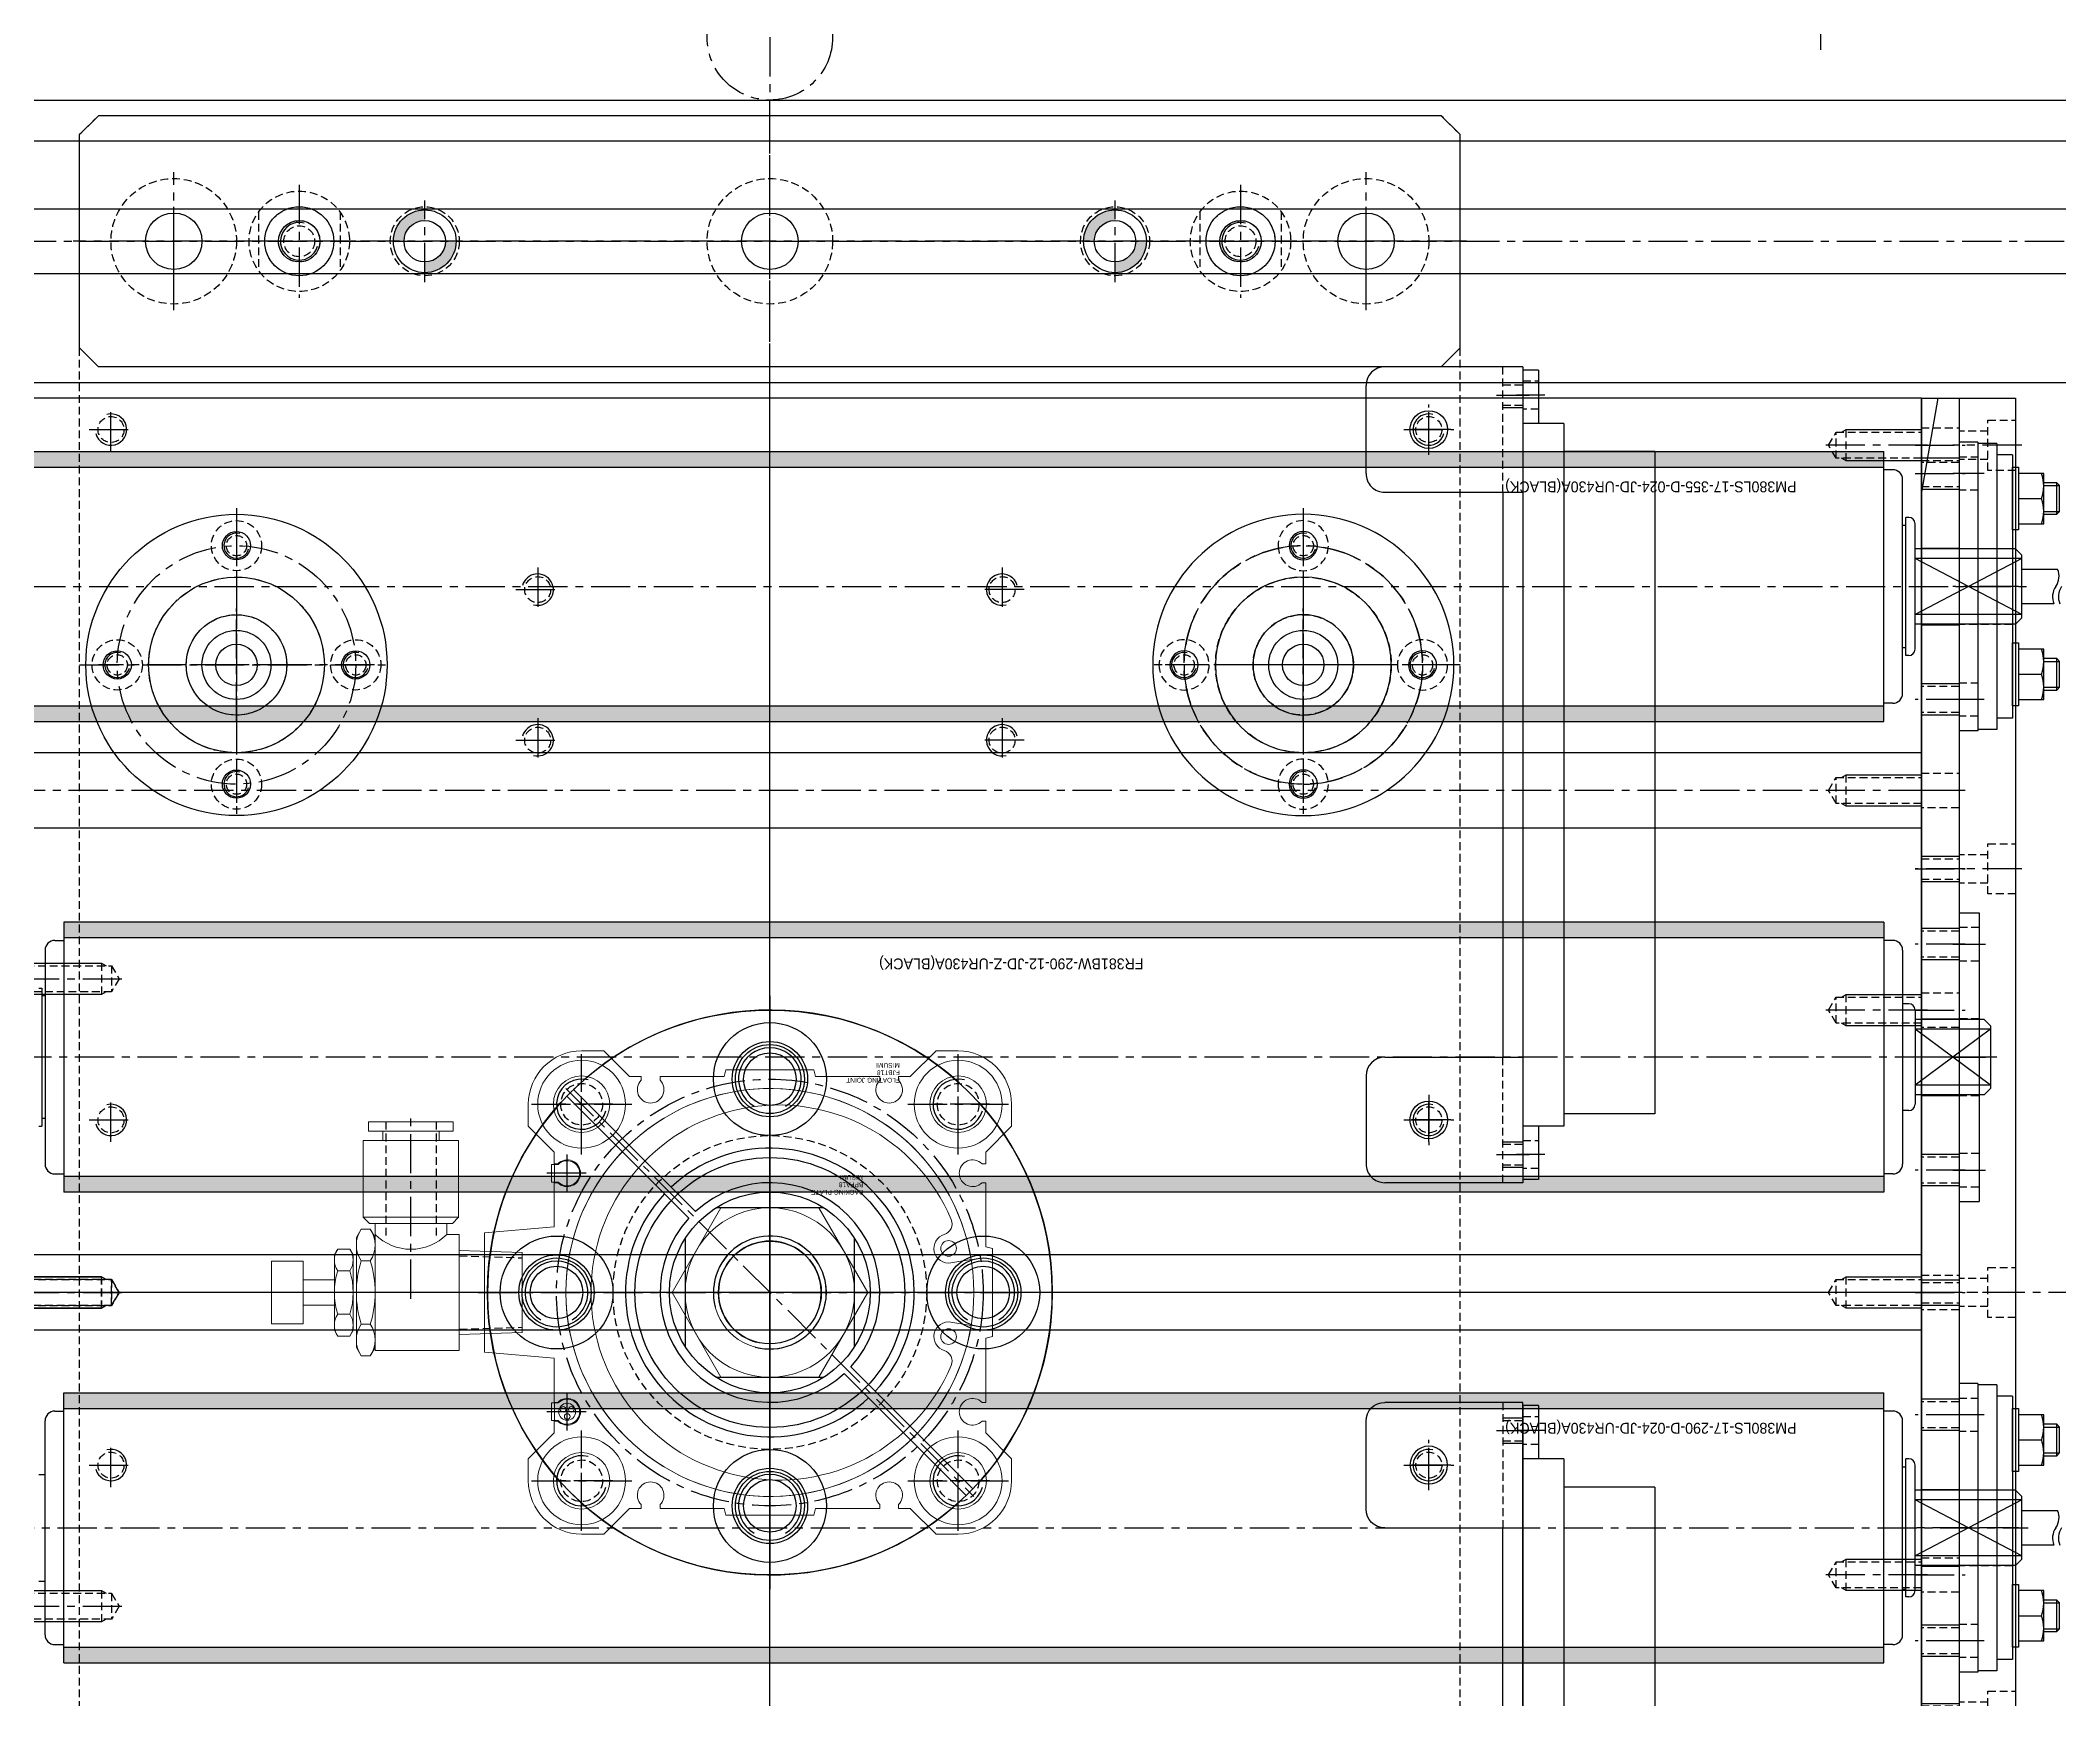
# Model space of a CAD drawing. Header units: inches. Extents: x 0 to 77285, y -118 to 40065.
# Drawn here: x 29108.4 to 29430.2, y 23115.7 to 23380.1 of the extents above; entities that cross this region are included whole.
import ezdxf
from ezdxf.enums import TextEntityAlignment as Align

# ---------------------------------------------------------------- set-up
doc = ezdxf.new("R2010")
doc.units = ezdxf.units.IN
doc.header["$LTSCALE"] = 5
doc.header["$MEASUREMENT"] = 0
for name, pattern in [('CENTER', [2, 1.25, -0.25, 0.25, -0.25]), ('HIDDEN', [0.375, 0.25, -0.125]), ('PHANTOM', [2.5, 1.25, -0.25, 0.25, -0.25, 0.25, -0.25])]:
    doc.linetypes.add(name, pattern=pattern)
for name, color, linetype in [('11', 1, 'CENTER'), ('22', 2, 'HIDDEN'), ('4', 4, 'Continuous'), ('44', 4, 'Continuous'), ('55', 5, 'Continuous'), ('77', 40, 'HIDDEN'), ('99', 181, 'Continuous'), ('AREA-HAT', 7, 'Continuous'), ('B', 123, 'Continuous'), ('BOM-T', 4, 'Continuous'), ('G', 231, 'Continuous'), ('T', 3, 'Continuous'), ('Y', 60, 'Continuous')]:
    doc.layers.add(name, color=color, linetype=linetype)
doc.layers.add('33', color=3, linetype='PHANTOM', lineweight=9)
doc.layers.add('88', color=35, linetype='Continuous', lineweight=5)
doc.styles.add('SCI', font='')
doc.styles.get("Standard").update_dxf_attribs({"font": 'arial.ttf'})
doc.styles.get('SCI').set_extended_font_data('Gulim')

# ---------------------------------------------------------------- blocks, each defined once
blk = doc.blocks.new('A$C9b97bfdd')
h = blk.add_hatch(color=256)
h.dxf.hatch_style = 1
h.paths.add_polyline_path([(355, 21.5), (0, 21.5), (0, 19), (355, 19)])
h.paths.add_polyline_path([(355, -19), (0, -19), (0, -21.5), (355, -21.5)])
for p, q in [((0, 21.5), (0, -21.5)), ((355, 21.5), (0, 21.5)), ((-3, 17.06), (-3, -17.06)), ((-1.46, 18.6), (0, 18.6)), ((355, 19), (0, 19)), ((-5, 10), (-5, -10)), ((-4, 11), (-3.5, 11)), ((-3.5, 11), (-3.5, -11)), ((-3, 9.75), (-3.5, 9.75)), ((-22, 5), (-21, 6)), ((-22, 5), (-22, -5)), ((-22, 4.47), (-5, 4.47)), ((-22, -4.47), (-5, 4.47)), ((-22, 4.47), (-5, -4.47)), ((-21, 6), (-5, 6)), ((-27.13, 2.75), (-22, 2.75)), ((-22, -2.75), (-27.71, -2.75)), ((-22, -4.47), (-5, -4.47)), ((-22, -5), (-21, -6)), ((-21, -6), (-5, -6)), ((-4, -11), (-3.5, -11)), ((-3, -9.75), (-3.5, -9.75)), ((-1.46, -18.6), (0, -18.6)), ((355, -19), (0, -19)), ((355, -21.5), (0, -21.5))]:
    blk.add_line(p, q)
for centre, radius, start, end in [((-1.46, 17.06), 1.54, 90, 180), ((-4, 10), 1, 90, 180), ((-30.68, 1.64), 2.85, 324.9444, 23.0267), ((-25.09, -1.64), 2.85, 144.9444, 203.0267), ((-29.75, 1.64), 2.85, 324.9444, 23.0267), ((-4, -10), 1, 180, 270), ((-1.46, -17.06), 1.54, 180, 270)]:
    blk.add_arc(centre, radius, start, end)
at = {"layer": '11'}
blk.add_line((376, 0), (-23, 0), dxfattribs=at)
at = {"layer": '44', "style": 'SCI'}
blk.add_text('PM380LS-17-355-D-024-JD-UR430A(BLACK)', height=1.7308, dxfattribs=at).set_placement((37.11, -15.87), align=Align.MIDDLE_CENTER)
blk = doc.blocks.new('A$C42c8eb8e')
h = blk.add_hatch(color=256)
h.dxf.hatch_style = 1
h.paths.add_polyline_path([(295, -19), (5, -19), (5, -21.5), (295, -21.5)])
h.paths.add_polyline_path([(295, 21.5), (5, 21.5), (5, 19), (295, 19)])
for p, q in [((5, 21.5), (5, -21.5)), ((295, 21.5), (5, 21.5)), ((295, 21.5), (295, -21.5)), ((2, 17.06), (2, -17.06)), ((3.54, 18.6), (5, 18.6)), ((295, 19), (5, 19)), ((296.46, 18.6), (295, 18.6)), ((298, 17.06), (298, -17.06)), ((0, 10), (0, -10)), ((1, 11), (1.5, 11)), ((1.5, 11), (1.5, -11)), ((2, 9.75), (1.5, 9.75)), ((299, 8.5), (298, 8.5)), ((-17, 5), (-16, 6)), ((-17, 5), (-17, -5)), ((-17, 4.47), (0, 4.47)), ((-17, -4.47), (0, 4.47)), ((-17, 4.47), (0, -4.47)), ((-16, 6), (0, 6)), ((-22.13, 2.75), (-17, 2.75)), ((-17, -2.75), (-22.71, -2.75)), ((-17, -4.47), (0, -4.47)), ((-17, -5), (-16, -6)), ((-16, -6), (0, -6)), ((299, -8.5), (298, -8.5)), ((1, -11), (1.5, -11)), ((2, -9.75), (1.5, -9.75)), ((3.54, -18.6), (5, -18.6)), ((295, -19), (5, -19)), ((296.46, -18.6), (295, -18.6)), ((295, -21.5), (5, -21.5))]:
    blk.add_line(p, q)
for centre, radius, start, end in [((3.54, 17.06), 1.54, 90, 180), ((296.46, 17.06), 1.54, 0, 90), ((1, 10), 1, 90, 180), ((-25.68, 1.64), 2.85, 324.9444, 23.0267), ((-20.09, -1.64), 2.85, 144.9444, 203.0267), ((-24.75, 1.64), 2.85, 324.9444, 23.0267), ((1, -10), 1, 180, 270), ((3.54, -17.06), 1.54, 180, 270), ((296.46, -17.06), 1.54, 270, 0)]:
    blk.add_arc(centre, radius, start, end)
at = {"layer": '11'}
blk.add_line((316, 0), (-18, 0), dxfattribs=at)
at = {"layer": '44', "style": 'SCI'}
blk.add_text('PM380LS-17-290-D-024-JD-UR430A(BLACK)', height=1.7308, dxfattribs=at).set_placement((42.11, -15.87), align=Align.MIDDLE_CENTER)
blk = doc.blocks.new('A$C5f907870')
h = blk.add_hatch(color=256)
h.dxf.hatch_style = 1
h.paths.add_polyline_path([(290, 21.5), (0, 21.5), (0, 19), (290, 19)])
h.paths.add_polyline_path([(290, -19), (0, -19), (0, -21.5), (290, -21.5)])
for p, q in [((0, -21.5), (0, 21.5)), ((0, 21.5), (290, 21.5)), ((290, -21.5), (290, 21.5)), ((-3, -17.06), (-3, 17.06)), ((-1.46, 18.6), (0, 18.6)), ((0, 19), (290, 19)), ((291.46, 18.6), (290, 18.6)), ((293, -17.06), (293, 17.06)), ((293, 9.75), (293.5, 9.75)), ((293.5, -11), (293.5, 11)), ((294, 11), (293.5, 11)), ((-5, -7.5), (-5, 7.5)), ((-4, 8.5), (-3, 8.5)), ((-17, 5), (-16, 6)), ((-17, -5), (-17, 5)), ((-17, 4.47), (-5, 4.47)), ((-17, 4.47), (-5, -4.47)), ((-17, -4.47), (-5, 4.47)), ((-16, 6), (-5, 6)), ((-17, -4.47), (-5, -4.47)), ((-17, -5), (-16, -6)), ((-16, -6), (-5, -6)), ((-4, -8.5), (-3, -8.5)), ((293, -9.75), (293.5, -9.75)), ((294, -11), (293.5, -11)), ((-1.46, -18.6), (0, -18.6)), ((0, -19), (290, -19)), ((291.46, -18.6), (290, -18.6)), ((0, -21.5), (290, -21.5))]:
    blk.add_line(p, q)
for centre, radius, start, end in [((-1.46, 17.06), 1.54, 90, 180), ((291.46, 17.06), 1.54, 0, 90), ((-4, 7.5), 1, 90, 180), ((-4, -7.5), 1, 180, 270), ((-1.46, -17.06), 1.54, 180, 270), ((291.46, -17.06), 1.54, 270, 0)]:
    blk.add_arc(centre, radius, start, end)
at = {"layer": '11'}
blk.add_line((-18, 0), (308, 0), dxfattribs=at)
at = {"layer": '44', "style": 'SCI'}
blk.add_text('FR381BW-290-12-JD-Z-UR430A(BLACK)', height=1.7308, dxfattribs=at).set_placement((139.02, -14.86), align=Align.MIDDLE_CENTER)
blk = doc.blocks.new('A$Cf2b6a52b')
for p, q in [((-30, 0), (-30, 6)), ((-30, 6), (255, 6)), ((-6.1, 0), (-6.1, 6)), ((6.1, 0), (6.1, 6)), ((68.9, 0), (68.9, 6)), ((81.1, 0), (81.1, 6)), ((143.9, 0), (143.9, 6)), ((156.1, 0), (156.1, 6)), ((218.9, 0), (218.9, 6)), ((231.1, 0), (231.1, 6)), ((255, 0), (255, 6)), ((-30, 0), (255, 0))]:
    blk.add_line(p, q)
at = {"layer": '11'}
for p, q in [((-22.5, -1), (-22.5, 7)), ((-22.5, -1), (-22.5, 7)), ((-18, -1), (-18, 7)), ((0, -2), (0, 8)), ((18, 7), (18, -1)), ((32.5, 7), (32.5, -1)), ((45, 7, 0), (45, -1, 0)), ((45, -1), (45, 7)), ((57, 7), (57, -1)), ((67.5, -1), (67.5, 7)), ((75, 8), (75, -2)), ((93, 7), (93, -1)), ((112.5, -1), (112.5, 7)), ((112.5, -1), (112.5, 7)), ((132, 7), (132, -1)), ((150, 8), (150, -2)), ((157.5, -1), (157.5, 7)), ((168, 7), (168, -1)), ((180, -1, 0), (180, 7, 0)), ((180, -1, 0), (180, 7, 0)), ((192.5, 7), (192.5, -1)), ((207, 7), (207, -1)), ((225, 8), (225, -2)), ((243, 7), (243, -1)), ((247.5, -1), (247.5, 7)), ((247.5, -1), (247.5, 7))]:
    blk.add_line(p, q, dxfattribs=at)
at = {"layer": '22'}
for p, q in [((-20.07, 0), (-20.07, 6)), ((-15.93, 0), (-15.93, 6)), ((15.93, 6), (15.93, 0)), ((20.07, 6), (20.07, 0)), ((29.75, 0), (29.75, 6)), ((35.25, 6), (35.25, 0)), ((43.38, 0), (43.38, 6)), ((46.62, 0), (46.62, 6)), ((54.93, 6), (54.93, 0)), ((59.07, 6), (59.07, 0)), ((90.93, 6), (90.93, 0)), ((95.07, 6), (95.07, 0)), ((109.75, 0), (109.75, 6)), ((110.88, 0), (110.88, 6)), ((114.12, 0), (114.12, 6)), ((115.25, 6), (115.25, 0)), ((129.93, 6), (129.93, 0)), ((134.07, 6), (134.07, 0)), ((165.93, 6), (165.93, 0)), ((170.07, 6), (170.07, 0)), ((178.38, 0, 0), (178.38, 6, 0)), ((181.62, 0, 0), (181.62, 6, 0)), ((189.75, 0), (189.75, 6)), ((195.25, 6), (195.25, 0)), ((204.93, 6), (204.93, 0)), ((209.07, 6), (209.07, 0)), ((240.93, 6), (240.93, 0)), ((245.07, 6), (245.07, 0))]:
    blk.add_line(p, q, dxfattribs=at)
at = {"layer": '77'}
for p, q in [((-25.25, 0), (-25.25, 6)), ((-19.75, 6), (-19.75, 0)), ((64.75, 0), (64.75, 6)), ((70.25, 6), (70.25, 0)), ((154.75, 0), (154.75, 6)), ((160.25, 6), (160.25, 0)), ((244.75, 0), (244.75, 6)), ((250.25, 6), (250.25, 0))]:
    blk.add_line(p, q, dxfattribs=at)
at = {"layer": 'T'}
for p, q in [((-20.5, 0), (-20.5, 6)), ((-15.5, 0), (-15.5, 6)), ((15.5, 6), (15.5, 0)), ((20.5, 6), (20.5, 0)), ((43, 0), (43, 6)), ((47, 0), (47, 6)), ((54.5, 6), (54.5, 0)), ((59.5, 6), (59.5, 0)), ((90.5, 6), (90.5, 0)), ((95.5, 6), (95.5, 0)), ((110.5, 0), (110.5, 6)), ((114.5, 0), (114.5, 6)), ((129.5, 6), (129.5, 0)), ((134.5, 6), (134.5, 0)), ((165.5, 6), (165.5, 0)), ((170.5, 6), (170.5, 0)), ((178, 0, 0), (178, 6, 0)), ((182, 0, 0), (182, 6, 0)), ((204.5, 6), (204.5, 0)), ((209.5, 6), (209.5, 0)), ((240.5, 6), (240.5, 0)), ((245.5, 6), (245.5, 0))]:
    blk.add_line(p, q, dxfattribs=at)
blk = doc.blocks.new('A$C284e43e4')
for p, q in [((-9, -142.5), (-9, 142.5)), ((3.36, 142.5), (-9, 142.5)), ((0, -142.5), (0, 142.5)), ((3.36, 142.5), (6, 127.5)), ((6, -127.5), (6, 127.5)), ((3.36, -142.5), (6, -127.5)), ((3.36, -142.5), (-9, -142.5))]:
    blk.add_line(p, q)
at = {"layer": '11'}
for p, q in [((-10, 135), (1, 135)), ((-10, 67.5, 0), (1, 67.5, 0)), ((-10, 0), (1, 0)), ((-10, -67.5, 0), (1, -67.5, 0)), ((-10, -135), (1, -135))]:
    blk.add_line(p, q, dxfattribs=at)
at = {"layer": '22'}
for p, q in [((-9, 139), (-4.6, 139)), ((-4.6, 139), (-4.6, 131)), ((-4.6, 137.25), (0, 137.25)), ((-4.6, 132.75), (0, 132.75)), ((-4.6, 131), (-9, 131)), ((-9, 71.5, 0), (-4.6, 71.5, 0)), ((-4.6, 71.5, 0), (-4.6, 63.5, 0)), ((-4.6, 69.75, 0), (0, 69.75, 0)), ((-4.6, 65.25, 0), (0, 65.25, 0)), ((-4.6, 63.5, 0), (-9, 63.5, 0)), ((-9, 4), (-4.6, 4)), ((-4.6, 4), (-4.6, -4)), ((-4.6, 2.25), (0, 2.25)), ((-4.6, -2.25), (0, -2.25)), ((-4.6, -4), (-9, -4)), ((-9, -63.5, 0), (-4.6, -63.5, 0)), ((-4.6, -63.5, 0), (-4.6, -71.5, 0)), ((-4.6, -65.25, 0), (0, -65.25, 0)), ((-4.6, -69.75, 0), (0, -69.75, 0)), ((-4.6, -71.5, 0), (-9, -71.5, 0)), ((-9, -131), (-4.6, -131)), ((-4.6, -131), (-4.6, -139)), ((-4.6, -132.75), (0, -132.75)), ((-4.6, -137.25), (0, -137.25)), ((-4.6, -139), (-9, -139))]:
    blk.add_line(p, q, dxfattribs=at)
blk = doc.blocks.new('A$C8ed1b21d')
for p, q in [((0, 0), (0, -285)), ((0, -285), (367, -285))]:
    blk.add_line(p, q)
for centre, radius in [((183.5, -108.5), 9), ((183.5, -108.5), 5.5), ((149.5, -142.5), 9), ((217.5, -142.5), 9), ((149.5, -142.5), 5.5), ((217.5, -142.5), 5.5), ((183.5, -176.5), 9), ((183.5, -176.5), 5.5), ((98.5, -242.5, 0), 5.5), ((268.5, -242.5, 0), 5.5), ((98.5, -242.5, 0), 3.3), ((268.5, -242.5, 0), 3.3)]:
    blk.add_circle(centre, radius)
at = {"layer": '11'}
for p, q in [((183.5, 1), (183.5, -286)), ((303, -92.5), (286.21, -92.5)), ((-1, -97.5), (15.79, -97.5)), ((-1, -142.5), (368, -142.5)), ((303, -142.5), (286.21, -142.5)), ((-1, -187.5), (15.79, -187.5)), ((303, -192.5), (286.21, -192.5)), ((98.5, -233.5, 0), (98.5, -251.5, 0)), ((268.5, -233.5, 0), (268.5, -251.5, 0)), ((89.5, -242.5, 0), (107.5, -242.5, 0)), ((259.5, -242.5, 0), (277.5, -242.5, 0)), ((-1, -277.5), (15.79, -277.5))]:
    blk.add_line(p, q, dxfattribs=at)
blk.add_circle((183.5, -142.5), 34, dxfattribs=at)
at = {"layer": '22'}
for p, q in [((290, -95), (290, -90)), ((287.21, -92.5), (288.4, -90.43)), ((288.4, -94.57), (287.21, -92.5)), ((288.4, -90.43), (302, -90.43)), ((288.4, -94.57), (288.4, -90.43)), ((0, -95.43), (13.6, -95.43)), ((12, -95), (12, -100)), ((13.6, -95.43), (14.79, -97.5)), ((13.6, -95.43), (13.6, -99.57)), ((302, -94.57), (288.4, -94.57)), ((13.6, -99.57), (0, -99.57)), ((14.79, -97.5), (13.6, -99.57)), ((287.21, -142.5), (288.4, -140.43)), ((288.4, -140.43), (302, -140.43)), ((288.4, -144.57), (288.4, -140.43)), ((290, -145), (290, -140)), ((288.4, -144.57), (287.21, -142.5)), ((302, -144.57), (288.4, -144.57)), ((0, -185.43), (13.6, -185.43)), ((12, -185), (12, -190)), ((13.6, -185.43), (14.79, -187.5)), ((13.6, -185.43), (13.6, -189.57)), ((13.6, -189.57), (0, -189.57)), ((14.79, -187.5), (13.6, -189.57)), ((287.21, -192.5), (288.4, -190.43)), ((288.4, -194.57), (287.21, -192.5)), ((288.4, -190.43), (302, -190.43)), ((288.4, -194.57), (288.4, -190.43)), ((290, -195), (290, -190)), ((302, -194.57), (288.4, -194.57)), ((0, -275.43), (13.6, -275.43)), ((12, -275), (12, -280)), ((13.6, -275.43), (14.79, -277.5)), ((13.6, -275.43), (13.6, -279.57)), ((13.6, -279.57), (0, -279.57)), ((14.79, -277.5), (13.6, -279.57))]:
    blk.add_line(p, q, dxfattribs=at)
for centre in [(98.5, -242.5, 0), (268.5, -242.5, 0)]:
    blk.add_circle(centre, 8, dxfattribs=at)
at = {"layer": 'T'}
for p, q in [((289.25, -90.43), (290, -90)), ((290, -90), (302, -90)), ((0, -95), (12, -95)), ((12, -95), (12.75, -95.43)), ((290, -95), (289.25, -94.57)), ((302, -95), (290, -95)), ((12.75, -99.57), (12, -100)), ((12, -100), (0, -100)), ((289.25, -140.43), (290, -140)), ((290, -140), (302, -140)), ((290, -145), (289.25, -144.57)), ((302, -145), (290, -145)), ((0, -185), (12, -185)), ((12, -185), (12.75, -185.43)), ((12.75, -189.57), (12, -190)), ((12, -190), (0, -190)), ((289.25, -190.43), (290, -190)), ((290, -190), (302, -190)), ((290, -195), (289.25, -194.57)), ((302, -195), (290, -195)), ((0, -275), (12, -275)), ((12, -275), (12.75, -275.43)), ((12.75, -279.57), (12, -280)), ((12, -280), (0, -280))]:
    blk.add_line(p, q, dxfattribs=at)
blk = doc.blocks.new('A$Cb8b4a96a')
for p, q in [((0, -6), (0, 6)), ((0, 6), (367, 6)), ((0, -6), (367, -6))]:
    blk.add_line(p, q)
at = {"layer": '11'}
blk.add_line((-1, 0), (368, 0), dxfattribs=at)
at = {"layer": '22'}
for p, q in [((0, 2.07), (13.6, 2.07)), ((12, 2.5), (12, -2.5)), ((13.6, 2.07), (14.79, 0)), ((13.6, 2.07), (13.6, -2.07)), ((14.79, 0), (13.6, -2.07)), ((13.6, -2.07), (0, -2.07))]:
    blk.add_line(p, q, dxfattribs=at)
at = {"layer": 'T'}
for p, q in [((0, 2.5), (12, 2.5)), ((12, 2.5), (12.75, 2.07)), ((12, -2.5), (0, -2.5)), ((12.75, -2.07), (12, -2.5))]:
    blk.add_line(p, q, dxfattribs=at)
blk = doc.blocks.new('A$C873b79c8')
for p, q in [((0, -6), (0, 6)), ((0, 6), (302, 6, 0)), ((302, -6, 0), (302, 6, 0)), ((0, -6), (302, -6, 0))]:
    blk.add_line(p, q)
at = {"layer": '11'}
blk.add_line((-1, 0), (303, 0, 0), dxfattribs=at)
at = {"layer": '22'}
for p, q in [((0, 2.07), (13.6, 2.07)), ((12, 2.5), (12, -2.5)), ((13.6, 2.07), (14.79, 0)), ((13.6, 2.07), (13.6, -2.07)), ((14.79, 0), (13.6, -2.07)), ((288.4, 2.07, 0), (287.21, 0, 0)), ((287.21, 0, 0), (288.4, -2.07, 0)), ((302, 2.07, 0), (288.4, 2.07, 0)), ((288.4, 2.07, 0), (288.4, -2.07, 0)), ((290, 2.5, 0), (290, -2.5, 0)), ((13.6, -2.07), (0, -2.07)), ((288.4, -2.07, 0), (302, -2.07, 0))]:
    blk.add_line(p, q, dxfattribs=at)
at = {"layer": 'T'}
for p, q in [((0, 2.5), (12, 2.5)), ((12, 2.5), (12.75, 2.07)), ((290, 2.5, 0), (289.25, 2.07, 0)), ((302, 2.5, 0), (290, 2.5, 0)), ((12, -2.5), (0, -2.5)), ((12.75, -2.07), (12, -2.5)), ((289.25, -2.07, 0), (290, -2.5, 0)), ((290, -2.5, 0), (302, -2.5, 0))]:
    blk.add_line(p, q, dxfattribs=at)
blk = doc.blocks.new('A$Cabf963c1')
for p, q in [((-110, 184.5), (-107, 187.5)), ((-107, 187.5), (107, 187.5)), ((107, 187.5), (110, 184.5)), ((-110, 184.5), (-110, -184.5)), ((110, 184.5), (110, -184.5)), ((-110, -184.5), (-107, -187.5)), ((107, -187.5), (110, -184.5)), ((-107, -187.5), (107, -187.5))]:
    blk.add_line(p, q)
for centre, radius in [((-95, 167.5), 10), ((0, 167.5), 10), ((95, 167.5), 10), ((-75, 167.5), 8), ((75, 167.5), 8), ((-75, 167.5), 3.3), ((75, 167.5), 3.3), ((-105, 137.5, 0), 2.07), ((105, 137.5, 0), 2.07), ((-85, 119, 0), 1.62), ((85, 119, 0), 1.62), ((-85, 100, 0), 14), ((-32, 112, 0), 2.07), ((32, 112, 0), 2.07), ((85, 100, 0), 14), ((-104, 100, 0), 1.62), ((-66, 100, 0), 1.62), ((66, 100, 0), 1.62), ((104, 100, 0), 1.62), ((-32, 88, 0), 2.07), ((32, 88, 0), 2.07), ((-85, 81, 0), 1.62), ((85, 81, 0), 1.62), ((-30, 30), 3.32), ((30, 30), 3.32), ((-105, 27.5, 0), 2.07), ((105, 27.5, 0), 2.07), ((0, 0), 25), ((-105, -27.5, 0), 2.07), ((105, -27.5, 0), 2.07), ((-30, -30), 3.32), ((30, -30), 3.32), ((-85, -81, 0), 1.62), ((85, -81, 0), 1.62), ((-85, -100, 0), 14), ((-37, -88, 0), 2.07), ((37, -88, 0), 2.07), ((85, -100, 0), 14), ((-104, -100, 0), 1.62), ((-66, -100, 0), 1.62), ((66, -100, 0), 1.62), ((104, -100, 0), 1.62), ((-37, -112, 0), 2.07), ((37, -112, 0), 2.07), ((-85, -119, 0), 1.62), ((85, -119, 0), 1.62), ((-105, -137.5, 0), 2.07), ((105, -137.5, 0), 2.07), ((-95, -167.5, 0), 10), ((0, -167.5), 10), ((95, -167.5), 10), ((-75, -167.5), 8), ((75, -167.5), 8), ((-75, -167.5), 3.3), ((75, -167.5), 3.3)]:
    blk.add_circle(centre, radius)
at = {"layer": '11'}
for p, q in [((0, 188.5), (0, -188.5)), ((-95, 178.5), (-95, 156.5)), ((95, 178.5), (95, 156.5)), ((-75, 176.5), (-75, 158.5)), ((75, 176.5), (75, 158.5)), ((-111, 167.5), (111, 167.5)), ((-105, 141, 0), (-105, 134, 0)), ((105, 141, 0), (105, 134, 0)), ((-108.5, 137.5, 0), (-101.5, 137.5, 0)), ((108.5, 137.5, 0), (101.5, 137.5, 0)), ((-85, 78, 0), (-85, 122, 0)), ((85, 78, 0), (85, 122, 0)), ((-32, 115.5, 0), (-32, 108.5, 0)), ((32, 115.5, 0), (32, 108.5, 0)), ((-35.5, 112, 0), (-28.5, 112, 0)), ((35.5, 112, 0), (28.5, 112, 0)), ((-107, 100, 0), (-63, 100, 0)), ((63, 100, 0), (107, 100, 0)), ((-32, 91.5, 0), (-32, 84.5, 0)), ((32, 91.5, 0), (32, 84.5, 0)), ((-35.5, 88, 0), (-28.5, 88, 0)), ((35.5, 88, 0), (28.5, 88, 0)), ((-30, 35), (-30, 25)), ((30, 35), (30, 25)), ((-105, 31, 0), (-105, 24, 0)), ((-35, 30), (-25, 30)), ((25, 30), (35, 30)), ((105, 31, 0), (105, 24, 0)), ((-108.5, 27.5, 0), (-101.5, 27.5, 0)), ((108.5, 27.5, 0), (101.5, 27.5, 0)), ((-126, 0), (116, 0)), ((-105, -24, 0), (-105, -31, 0)), ((-30, -25), (-30, -35)), ((30, -25), (30, -35)), ((105, -24, 0), (105, -31, 0)), ((-108.5, -27.5, 0), (-101.5, -27.5, 0)), ((108.5, -27.5, 0), (101.5, -27.5, 0)), ((-35, -30), (-25, -30)), ((25, -30), (35, -30)), ((-85, -122, 0), (-85, -78, 0)), ((85, -122, 0), (85, -78, 0)), ((-37, -91.5, 0), (-37, -84.5, 0)), ((37, -91.5, 0), (37, -84.5, 0)), ((-40.5, -88, 0), (-33.5, -88, 0)), ((40.5, -88, 0), (33.5, -88, 0)), ((-107, -100, 0), (-63, -100, 0)), ((63, -100, 0), (107, -100, 0)), ((-37, -115.5, 0), (-37, -108.5, 0)), ((37, -115.5, 0), (37, -108.5, 0)), ((-40.5, -112, 0), (-33.5, -112, 0)), ((40.5, -112, 0), (33.5, -112, 0)), ((-105, -134, 0), (-105, -141, 0)), ((105, -134, 0), (105, -141, 0)), ((-108.5, -137.5, 0), (-101.5, -137.5, 0)), ((108.5, -137.5, 0), (101.5, -137.5, 0)), ((-95, -156.5, 0), (-95, -178.5, 0)), ((95, -156.5), (95, -178.5)), ((-75, -176.5), (-75, -158.5)), ((75, -176.5), (75, -158.5)), ((-111, -167.5), (111, -167.5))]:
    blk.add_line(p, q, dxfattribs=at)
for centre in [(-85, 100, 0), (85, 100, 0), (-85, -100, 0), (85, -100, 0)]:
    blk.add_circle(centre, 19, dxfattribs=at)
at = {"layer": '22'}
for centre in [(-75, 167.5), (75, 167.5), (-75, -167.5), (75, -167.5)]:
    blk.add_circle(centre, 5.5, dxfattribs=at)
at = {"layer": 'T'}
for centre, radius, start, end in [((-105, 137.5, 0), 2.5, 255, 165), ((105, 137.5, 0), 2.5, 15, 285), ((-85, 119, 0), 2, 255, 165), ((85, 119, 0), 2, 255, 165), ((-32, 112, 0), 2.5, 255, 165), ((32, 112, 0), 2.5, 15, 285), ((-104, 100, 0), 2, 255, 165), ((-66, 100, 0), 2, 255, 165), ((66, 100, 0), 2, 255, 165), ((104, 100, 0), 2, 255, 165), ((-32, 88, 0), 2.5, 255, 165), ((32, 88, 0), 2.5, 15, 285), ((-85, 81, 0), 2, 255, 165), ((85, 81, 0), 2, 255, 165), ((-30, 30), 4, 255, 165), ((30, 30), 4, 255, 165), ((-105, 27.5, 0), 2.5, 255, 165), ((105, 27.5, 0), 2.5, 15, 285), ((-105, -27.5, 0), 2.5, 255, 165), ((105, -27.5, 0), 2.5, 15, 285), ((-30, -30), 4, 255, 165), ((30, -30), 4, 255, 165), ((-85, -81, 0), 2, 255, 165), ((85, -81, 0), 2, 255, 165), ((-37, -88, 0), 2.5, 195, 105), ((37, -88, 0), 2.5, 75, 345), ((-104, -100, 0), 2, 255, 165), ((-66, -100, 0), 2, 255, 165), ((66, -100, 0), 2, 255, 165), ((104, -100, 0), 2, 255, 165), ((-37, -112, 0), 2.5, 195, 105), ((37, -112, 0), 2.5, 75, 345), ((-85, -119, 0), 2, 255, 165), ((85, -119, 0), 2, 255, 165), ((-105, -137.5, 0), 2.5, 255, 165), ((105, -137.5, 0), 2.5, 15, 285)]:
    blk.add_arc(centre, radius, start, end, dxfattribs=at)
blk = doc.blocks.new('A$C8cd69f33')
for centre, radius in [((0, 0), 24), ((0, 19), 2.25), ((0, 0), 14), ((0, 0), 8), ((-19, 0), 2.25), ((19, 0), 2.25), ((0, -19), 2.25)]:
    blk.add_circle(centre, radius)
at = {"layer": '11'}
for p, q in [((0, 25), (0, -25)), ((-25, 0), (25, 0))]:
    blk.add_line(p, q, dxfattribs=at)
blk.add_circle((0, 0), 19, dxfattribs=at)
at = {"layer": '22'}
for centre in [(0, 19), (-19, 0), (19, 0), (0, -19)]:
    blk.add_circle(centre, 4, dxfattribs=at)
blk = doc.blocks.new('A$Cb7150516E')
for p, q in [((15, 100), (-7, 100)), ((15, 100), (11.8, 100)), ((11.8, 100), (11.8, 100)), ((15, 100), (15, -30)), ((-10, 83), (-10, 97)), ((-7, 80), (15, 80)), ((11.8, 80), (11.8, -10)), ((-7, -10), (15, -10)), ((-10, -13), (-10, -27)), ((15, -30), (-7, -30)), ((15, -30), (11.8, -30)), ((11.8, -30), (11.8, -30))]:
    blk.add_line(p, q)
for centre in [(0, 90), (0, -20)]:
    blk.add_circle(centre, 3)
for centre, start, end in [((-7, 97), 90, 180), ((-7, 83), 180, 270), ((-7, -13), 90, 180), ((-7, -27), 180, 270)]:
    blk.add_arc(centre, 3, start, end)
at = {"layer": '11'}
for p, q in [((0, 86), (0, 94)), ((10.8, 95.5), (16, 95.5)), ((-4, 90), (4, 90)), ((0, -16), (0, -24)), ((-4, -20), (4, -20)), ((10.8, -25.51), (16, -25.51))]:
    blk.add_line(p, q, dxfattribs=at)
at = {"layer": '22'}
for p, q in [((11.8, 80), (11.8, 100)), ((11.8, 97.12), (15, 97.12)), ((11.8, 93.88), (15, 93.88)), ((11.8, -30), (11.8, -10)), ((11.8, -23.88), (15, -23.88)), ((11.8, -27.13), (15, -27.13))]:
    blk.add_line(p, q, dxfattribs=at)
at = {"layer": 'T'}
for p, q in [((11.8, 97.5), (15, 97.5)), ((11.8, 93.5), (15, 93.5)), ((11.8, -23.51), (15, -23.51)), ((11.8, -27.51), (15, -27.51))]:
    blk.add_line(p, q, dxfattribs=at)
blk = doc.blocks.new('A$C09808f4cE')
for p, q in [((64.5, 0), (-64.5, 0)), ((56, -6.5), (56, 0)), ((64.5, -2.5), (64.5, 0)), ((-64.5, -2.5), (-64.5, 0)), ((-56, -2.5), (-64.5, -2.5)), ((-56, -6.5), (-56, 0)), ((64.5, -2.5), (56, -2.5)), ((56, -6.5), (-56, -6.5)), ((-54, -21), (-54, -6.5)), ((51.5, -21), (51.5, -6.5)), ((51.5, -21), (-54, -21))]:
    blk.add_line(p, q)
at = {"layer": '11'}
for p, q in [((-60.5, -3.5), (-60.5, 1)), ((60.5, -3.5), (60.5, 1))]:
    blk.add_line(p, q, dxfattribs=at)
at = {"layer": '22'}
for p, q in [((-62.75, -2.5), (-62.75, 0)), ((-58.25, 0), (-58.25, -2.5)), ((58.25, -2.5), (58.25, 0)), ((62.75, 0), (62.75, -2.5))]:
    blk.add_line(p, q, dxfattribs=at)
blk = doc.blocks.new('A$C48e41ac9')
for centre, radius in [((0, 0), 45), ((0, 34), 6), ((-34, 0), 6), ((34, 0), 6), ((0, -34), 6)]:
    blk.add_circle(centre, radius)
at = {"layer": '11'}
for p, q in [((0, -47.25), (0, 47.25)), ((-47.25, 0), (47.25, 0))]:
    blk.add_line(p, q, dxfattribs=at)
blk.add_circle((0, 0), 34, dxfattribs=at)
at = {"layer": 'BOM-T', "color": 4}
for s, p in [('BACKING PLATE', (-14.89, -15.98)), ('BPFA18', (-14.89, -17.16)), ('MISUMI', (-14.89, -18.34))]:
    blk.add_text(s, height=0.75, dxfattribs=at).set_placement(p, align=Align.MIDDLE_LEFT)
blk = doc.blocks.new('A$C461d25e4')
for p, q in [((34.3, 20.4), (34.3, 17.6)), ((-15.59, 0), (-7.79, 13.5)), ((-7.79, 13.5), (7.79, 13.5)), ((7.79, 13.5), (15.59, 0)), ((63.68, 5.05), (65.12, 5.05)), ((66.94, 3.46), (68.86, 3.46)), ((-7.79, -13.5), (-15.59, 0)), ((15.59, 0), (7.79, -13.5)), ((74.4, 2), (69.4, 2)), ((74.4, -2), (69.4, -2)), ((63.68, -5.05), (65.12, -5.05)), ((66.94, -3.46), (68.86, -3.46)), ((51.5, -11), (51.5, -9.25)), ((62.9, -11), (62.9, -9.25)), ((49.6, -12), (64.8, -12)), ((7.79, -13.5), (-7.79, -13.5)), ((34.3, -17.6), (34.3, -20.4)), ((52.7, -25.7), (52.7, -24.2)), ((61.7, -25.7), (61.7, -24.2))]:
    blk.add_line(p, q)
for points in [[(7, -35.5), (7.29, -34.4), (17.5, -34.4), (17.5, -33.81, -2.42), (20.5, -33.81), (20.5, -34.4), (22.38, -34.4), (26.48, -38.5), (30, -38.5, 0.414), (38.5, -30), (38.5, -26.48), (34.4, -22.38), (34.4, -20.5), (33.8, -20.5, -2.42), (33.8, -17.5), (34.4, -17.5), (34.4, -10.47), (45.5, -9.5), (45.5, 9.5), (34.4, 10.47), (34.4, 17.5), (33.8, 17.5, -2.42), (33.8, 20.5), (34.4, 20.5), (34.4, 22.38), (38.5, 26.48), (38.5, 30, 0.414), (30, 38.5), (26.48, 38.5), (22.38, 34.4), (20.5, 34.4), (20.5, 33.8, -2.42), (17.5, 33.8), (17.5, 34.4), (7.29, 34.4), (7, 35.5), (-7, 35.5), (-7.29, 34.4), (-17.5, 34.4), (-17.5, 33.8, -2.42), (-20.5, 33.8), (-20.5, 34.4), (-22.38, 34.4), (-26.48, 38.5), (-30, 38.5, 0.414), (-38.5, 30), (-38.5, 26.48), (-34.4, 22.38), (-34.4, 20.5), (-33.81, 20.5, -2.42), (-33.81, 17.5), (-34.4, 17.5), (-34.4, 7.29), (-35.5, 7), (-35.5, -7), (-34.4, -7.29), (-34.4, -17.5), (-33.81, -17.5, -2.42), (-33.81, -20.5), (-34.4, -20.5), (-34.4, -22.38), (-38.5, -26.48), (-38.5, -30, 0.414), (-30, -38.5), (-26.48, -38.5), (-22.38, -34.4), (-20.5, -34.4), (-20.5, -33.81, -2.42), (-17.5, -33.81), (-17.5, -34.4), (-7.29, -34.4), (-7, -35.5), (7, -35.5)], [(-32.07, -5.26, 0.922), (32.5, 0, 0.922), (-32.07, 5.26), (-28.86, 4.73, 0.944), (-27.8, 9.26, -0.446), (-28.9, 11.62, -0.818), (28.5, 0, -0.818), (-28.9, -11.62, -0.446), (-27.8, -9.26, 0.944), (-28.86, -4.73)], [(34.8, 17.6), (33.73, 17.6, -2.448776), (33.73, 20.4), (34.8, 20.4)], [(63.68, 5.05, -0.309401), (63.68, 10.1), (65.12, 10.1, -0.309401), (65.12, 5.05, -0.154701), (65.12, -5.05, -0.309401), (65.12, -10.1), (63.68, -10.1, -0.309401), (63.68, -5.05, -0.154701)], [(49.5, 9.25), (62.9, 9.25), (62.9, -9.25, 0.414214), (51.5, -9.25), (49.5, -9.25)], [(66.94, 3.46, -0.309401), (66.94, 6.93), (68.86, 6.93, -0.309401), (68.86, 3.46, -0.154701), (68.86, -3.46, -0.309401), (68.86, -6.93), (66.94, -6.93, -0.309401), (66.94, -3.46, -0.154701)], [(34.8, -20.4), (33.73, -20.4, -2.448776), (33.73, -17.6), (34.8, -17.6)]]:
    blk.add_lwpolyline(points, format="xyb", close=True)
for points in [[(63.68, 10.1), (62.9, 8.75), (62.9, -8.75), (63.68, -10.1)], [(65.12, 10.1), (65.9, 8.75), (65.9, -8.75), (65.12, -10.1)], [(49.5, 6.7), (39.5, 6.39), (39.5, -6.39), (49.5, -6.7)], [(66.94, 6.93), (66.4, 6), (66.4, -6), (66.94, -6.93)], [(68.86, 6.93), (69.4, 6), (69.4, -6), (68.86, -6.93)]]:
    blk.add_lwpolyline(points)
for points in [[(65.9, 6), (66.4, 6), (66.4, -6), (65.9, -6)], [(74.4, 5), (79.4, 5), (79.4, -5), (74.4, -5)], [(49.6, -12), (50.6, -11), (63.8, -11), (64.8, -12), (64.8, -24.2), (64.8, -24.2), (49.6, -24.2), (49.6, -24.2)], [(50.45, -25.7), (63.95, -25.7), (63.95, -27.2), (50.45, -27.2)]]:
    blk.add_lwpolyline(points, close=True)
for centre, radius in [((-30, 30), 7), ((30, 30), 7), ((-30, 30), 4.5), ((0, 0), 32.5), ((30, 30), 4.5), ((32.3, 19), 1.35), ((32.3, 19.75), 0.45), ((31.65, 18.62), 0.45), ((32.95, 18.62), 0.45), ((0, 0), 13.5), ((-28.48, 7.03), 1.25), ((0, 0), 9), ((-28.48, -7.03), 1.25), ((-30, -30), 7), ((-30, -30), 4.5), ((30, -30), 7), ((30, -30), 4.5)]:
    blk.add_circle(centre, radius)
at = {"layer": '11'}
for p, q in [((0, 39.5), (0, -39.5)), ((-30, 38), (-30, 22)), ((30, 38), (30, 22)), ((-22, 30), (-38, 30)), ((38, 30), (22, 30)), ((32.3, 22), (32.3, 16)), ((29.3, 19), (36.38, 19)), ((46.5, 0), (-39.5, 0)), ((38.5, 0), (80.4, 0)), ((57.2, 1), (57.2, -28.2)), ((32.3, -16), (32.3, -22)), ((29.3, -19), (36.38, -19)), ((-30, -22), (-30, -38)), ((30, -22), (30, -38)), ((-22, -30), (-38, -30)), ((38, -30), (22, -30))]:
    blk.add_line(p, q, dxfattribs=at)
at = {"layer": '22'}
for p, q in [((49.5, 5.85), (39.5, 5.53)), ((49.5, -5.85), (39.5, -5.53)), ((53.2, -27.2), (53.2, -8.7)), ((61.2, -27.2), (61.2, -8.7))]:
    blk.add_line(p, q, dxfattribs=at)
at = {"layer": 'T'}
blk.add_arc((0, 0), 8.19, 165, 75, dxfattribs=at)
blk = doc.blocks.new('A$C2225790b')
for p, q in [((-31.29, 32.35), (-11.83, 12.89)), ((-12.89, 11.83), (-32.35, 31.29)), ((12.89, -11.83), (32.35, -31.29)), ((31.29, -32.35), (11.83, -12.89))]:
    blk.add_line(p, q)
for centre in [(0, 34), (-34, 0), (34, 0), (0, -34)]:
    blk.add_circle(centre, 4.19)
for radius, start, end in [(45, 315.955, 134.045), (45, 135.955, 314.045), (23, 316.8687, 133.1313), (17.5, 317.4563, 132.5437), (23, 136.8687, 313.1313), (17.5, 137.4563, 312.5437)]:
    blk.add_arc((0, 0), radius, start, end)
at = {"layer": '11'}
for p, q in [((0, -46), (0, 46)), ((32.52, -32.52), (-32.52, 32.52)), ((-46, 0), (46, 0))]:
    blk.add_line(p, q, dxfattribs=at)
blk.add_circle((0, 0), 34, dxfattribs=at)
at = {"layer": 'T'}
for centre in [(0, 34), (-34, 0), (34, 0), (0, -34)]:
    blk.add_arc(centre, 5, 120, 60, dxfattribs=at)
at = {"layer": 'BOM-T', "color": 4}
for s, p in [('FLOATING JOINT', (-20.72, -33.83)), ('FJBT18', (-20.72, -35.01)), ('MISUMI', (-20.72, -36.19))]:
    blk.add_text(s, height=0.75, dxfattribs=at).set_placement(p, align=Align.MIDDLE_LEFT)
blk = doc.blocks.new('A$Cc19b1ef1')
for p, q in [((8.59, 13.5), (-8.59, 13.5)), ((-13.5, 8.59), (-13.5, -8.59)), ((13.5, -8.59), (13.5, 8.59)), ((-8.59, -13.5), (8.59, -13.5))]:
    blk.add_line(p, q)
for radius in [21.5, 16, 8.19]:
    blk.add_circle((0, 0), radius)
at = {"layer": '11'}
for p, q in [((0, -22.5), (0, 22.5)), ((-22.5, 0), (22.5, 0))]:
    blk.add_line(p, q, dxfattribs=at)
at = {"layer": 'T'}
blk.add_arc((0, 0), 9, 75, 15, dxfattribs=at)
blk = doc.blocks.new('A$C08521c32')
at = {"layer": 'AREA-HAT'}
h = blk.add_hatch(color=256, dxfattribs=at)
h.dxf.hatch_style = 1
h.paths.add_polyline_path([(-55, 3.3), (-55, 5, 0.414214), (-60, 0), (-58.3, 0, -0.414214)])
h.paths.add_polyline_path([(-50, 0), (-51.7, 0, -0.414214), (-55, -3.3), (-55, -5, 0.414214)])
h = blk.add_hatch(color=256, dxfattribs=at)
h.dxf.hatch_style = 1
h.paths.add_polyline_path([(55, 3.3), (55, 5, 0.414214), (50, 0), (51.7, 0, -0.414214)])
h.paths.add_polyline_path([(60, 0), (58.3, 0, -0.414214), (55, -3.3), (55, -5, 0.414214)])
for p, q in [((-110, 17, 0), (-107, 20, 0)), ((-107, 20, 0), (107, 20, 0)), ((107, 20, 0), (110, 17, 0)), ((-110, 17, 0), (-110, -17, 0)), ((110, 17, 0), (110, -17, 0)), ((-110, -17, 0), (-107, -20, 0)), ((107, -20, 0), (110, -17, 0)), ((-107, -20, 0), (107, -20, 0))]:
    blk.add_line(p, q)
for centre, radius in [((-95, 0, 0), 4.5), ((-75, 0), 5.5), ((-75, 0), 3.3), ((-55, 0, 0), 5), ((-55, 0, 0), 3.3), ((0, 0, 0), 4.5), ((55, 0, 0), 5), ((55, 0, 0), 3.3), ((75, 0), 5.5), ((75, 0), 3.3), ((95, 0, 0), 4.5)]:
    blk.add_circle(centre, radius)
at = {"layer": '11'}
for p, q in [((0, 22.51, 0), (0, -22.49, 0)), ((-75, -9), (-75, 9)), ((-55, 6.5, 0), (-55, -6.5, 0)), ((55, 6.5, 0), (55, -6.5, 0)), ((75, -9), (75, 9)), ((-95, 5.5, 0), (-95, -5.5, 0)), ((95, 5.5, 0), (95, -5.5, 0)), ((-111, 0, 0), (111, 0, 0))]:
    blk.add_line(p, q, dxfattribs=at)
at = {"layer": '22'}
for centre, radius in [((-75, 0), 8), ((75, 0), 8), ((-55, 0, 0), 5.5), ((55, 0, 0), 5.5)]:
    blk.add_circle(centre, radius, dxfattribs=at)
blk = doc.blocks.new('A$C9632139dE')
for p, q in [((-5, -3), (-5, 0)), ((41, 0), (-5, 0)), ((41, -3), (41, 0)), ((41, -3), (-5, -3)), ((-4.8, -6), (-4.8, -3)), ((40.8, -6), (40.8, -3)), ((40.8, -6), (-4.8, -6)), ((-3, -8.5), (-3, -6)), ((39, -8.5), (39, -6)), ((39, -8.5), (-3, -8.5)), ((-1, -9.5), (-1, -8.5)), ((-1, -8.5), (9, -8.5)), ((9, -9.5), (-1, -9.5)), ((0, -9.5), (0, -13.5)), ((8, -9.5), (0, -9.5)), ((4, -9.5), (4, -13.14)), ((8, -13.5), (8, -9.5)), ((9, -8.5), (9, -9.5)), ((27, -9.5), (27, -8.5)), ((27, -8.5), (37, -8.5)), ((37, -9.5), (27, -9.5)), ((28, -9.5), (28, -13.5)), ((36, -9.5), (28, -9.5)), ((32, -9.5), (32, -13.14)), ((36, -13.5), (36, -9.5)), ((37, -8.5), (37, -9.5)), ((0, -13.5), (8, -13.5)), ((1.5, -13.5), (1.5, -15.57)), ((1.5, -15.57), (1.93, -16)), ((1.5, -15.57), (6.5, -15.57)), ((1.93, -16), (6.07, -16)), ((6.07, -16), (6.5, -15.57)), ((6.5, -15.57), (6.5, -13.5)), ((28, -13.5), (36, -13.5)), ((29.5, -13.5), (29.5, -15.57)), ((29.5, -15.57), (29.93, -16)), ((29.5, -15.57), (34.5, -15.57)), ((29.93, -16), (34.07, -16)), ((34.07, -16), (34.5, -15.57)), ((34.5, -15.57), (34.5, -13.5))]:
    blk.add_line(p, q)
for centre in [(2, -7.72), (6, -7.72), (30, -7.72), (34, -7.72)]:
    blk.add_arc(centre, 5.78, 249.7438, 290.2562)
at = {"layer": '11'}
for p, q in [((0, -4), (0, 1)), ((18, -9.5), (18, 1)), ((36, -4), (36, 1))]:
    blk.add_line(p, q, dxfattribs=at)
at = {"layer": '22'}
for p, q in [((11.95, -8.5), (11.95, 0)), ((24.05, 0), (24.05, -8.5)), ((-2.65, -3), (-2.65, 0)), ((2.65, 0), (2.65, -3)), ((33.35, -3), (33.35, 0)), ((38.65, 0), (38.65, -3))]:
    blk.add_line(p, q, dxfattribs=at)
at = {"layer": 'T'}
for p, q in [((1.93, -13.5), (1.93, -16)), ((6.07, -13.5), (6.07, -16)), ((29.93, -13.5), (29.93, -16)), ((34.07, -13.5), (34.07, -16))]:
    blk.add_line(p, q, dxfattribs=at)
blk = doc.blocks.new('A$Cbfa1360d')
for centre, radius in [((0, 0, 0), 8), ((0, 0), 2.46)]:
    blk.add_circle(centre, radius)
at = {"layer": '11'}
for p, q in [((0, -9, 0), (0, 9, 0)), ((-9, 0, 0), (9, 0, 0))]:
    blk.add_line(p, q, dxfattribs=at)
at = {"layer": '22'}
for p, q in [((-6.5, -4.66, 0), (-6.5, 4.66, 0)), ((6.5, -4.66, 0), (6.5, 4.66, 0))]:
    blk.add_line(p, q, dxfattribs=at)
at = {"layer": 'T'}
blk.add_arc((0, 0), 3, 255, 165, dxfattribs=at)
blk = doc.blocks.new('A$C872dc677')
for p, q in [((-23, 3.2), (-23, 0)), ((-23, 3.2), (23, 3.2)), ((-23, 0), (23, 0)), ((23, 3.2), (23, 0))]:
    blk.add_line(p, q)
at = {"layer": '11'}
for p, q in [((-18, 4.2), (-18, -1)), ((0, 4.2), (0, -1)), ((18, 4.2), (18, -1))]:
    blk.add_line(p, q, dxfattribs=at)
at = {"layer": '22'}
for p, q in [((-20.65, 0), (-20.65, 3.2)), ((-15.35, 3.2), (-15.35, 0)), ((-6.1, 0), (-6.1, 3.2)), ((6.1, 3.2), (6.1, 0)), ((15.35, 0), (15.35, 3.2)), ((20.65, 3.2), (20.65, 0))]:
    blk.add_line(p, q, dxfattribs=at)
blk = doc.blocks.new('A$C740f11e8')
at = {"rotation": 90}
blk.add_blockref('A$Cf2b6a52b', (-183.5, -112.5), dxfattribs=at)
for name, p in [('A$C8ed1b21d', (-183.5, 142.5)), ('A$C873b79c8', (-183.5, 0, 0)), ('A$Cb8b4a96a', (-183.5, -80)), ('A$C08521c32', (0, -167.5))]:
    blk.add_blockref(name, p)
at = {"layer": '22'}
for name, p in [('A$Cabf963c1', (0, 0)), ('A$Cbfa1360d', (-75, -167.5, 0)), ('A$Cbfa1360d', (75, -167.5, 0))]:
    blk.add_blockref(name, p, dxfattribs=at)
at = {"layer": '4', "rotation": 270}
for p in [(-189.5, 55.5), (-189.5, -94.5)]:
    blk.add_blockref('A$C9632139dE', p, dxfattribs=at)
at = {"layer": '44', "xscale": -1, "rotation": 180}
blk.add_blockref('A$C8cd69f33', (-85, -100, 0), dxfattribs=at)
at = {"layer": '44', "rotation": 180}
blk.add_blockref('A$C8cd69f33', (85, -100, 0), dxfattribs=at)
at = {"layer": '55', "rotation": 270}
for p in [(-120, 82.49, 0), (-120, -82.49, 0)]:
    blk.add_blockref('A$C09808f4cE', p, dxfattribs=at)
at = {"layer": '55'}
for name, p in [('A$C42c8eb8e', (-182.5, 37.5)), ('A$C9b97bfdd', (-177.5, -112.5))]:
    blk.add_blockref(name, p, dxfattribs=at)
at = {"layer": '88'}
blk.add_blockref('A$C461d25e4', (0, 0), dxfattribs=at)
at = {"layer": '99'}
for name in ['A$C48e41ac9', 'A$C2225790b', 'A$Cc19b1ef1']:
    blk.add_blockref(name, (0, 0), dxfattribs=at)
at = {"layer": 'B'}
blk.add_blockref('A$C5f907870', (-177.5, -37.5), dxfattribs=at)
at = {"layer": 'G'}
blk.add_blockref('A$C284e43e4', (-189.5, 0), dxfattribs=at)
at = {"layer": 'Y', "xscale": -1}
blk.add_blockref('A$Cb7150516E', (-105, 47.5, 0), dxfattribs=at)
at = {"layer": 'Y', "xscale": -1, "rotation": 270}
blk.add_blockref('A$C872dc677', (-192.7, -37.5), dxfattribs=at)
at = {"layer": 'Y', "rotation": 180}
blk.add_blockref('A$Cb7150516E', (-105, -47.5, 0), dxfattribs=at)
blk = doc.blocks.new('A$Ca5de7116')
blk.add_blockref('A$C740f11e8', (0, 0))
blk = doc.blocks.new('A$C37b407a2')
for p, q in [((-357.5, -720), (-357.5, 7550)), ((-312.5, -720), (-312.5, 7550))]:
    blk.add_line(p, q)
at = {"layer": '11'}
for p, q in [((-335, -720), (-335, 7550)), ((-167.5, 7550), (-167.5, -720))]:
    blk.add_line(p, q, dxfattribs=at)
at = {"layer": 'B'}
for p, q in [((-340.15, -720), (-340.15, 7550)), ((-329.85, -720), (-329.85, 7550))]:
    blk.add_line(p, q, dxfattribs=at)
at = {"layer": 'G'}
blk.add_line((-351, -720), (-351, 7550), dxfattribs=at)
blk = doc.blocks.new('A$C0169098b')
at = {"layer": '11'}
for p, q in [((167.5, -62), (167.5, 0)), ((0, -60), (0, -70))]:
    blk.add_line(p, q, dxfattribs=at)
blk.add_circle((0, -60), 10, dxfattribs=at)
blk = doc.blocks.new('A$C2ed846ee')
at = {"rotation": 90}
blk.add_blockref('A$C0169098b', (-70, 0), dxfattribs=at)

msp = doc.modelspace()

# ---------------------------------------------------------------- linework, layer by layer
at = {"layer": '33'}
msp.add_arc((29714.6497809, 22932.05047629), 1449.76574449, 257.8470729196, 17.84707291956, dxfattribs=at)

# ---------------------------------------------------------------- block references
for name, p, rotation in [('A$C2ed846ee', (29224.6497809, 23370.55047629), 270), ('A$C37b407a2', (22064.6497809, 23013.05047629), 270), ('A$Ca5de7116', (29224.6497809, 23180.53934497, 0), 180)]:
    msp.add_blockref(name, p, dxfattribs=dict(rotation=rotation))

doc.saveas('drawing.dxf')
